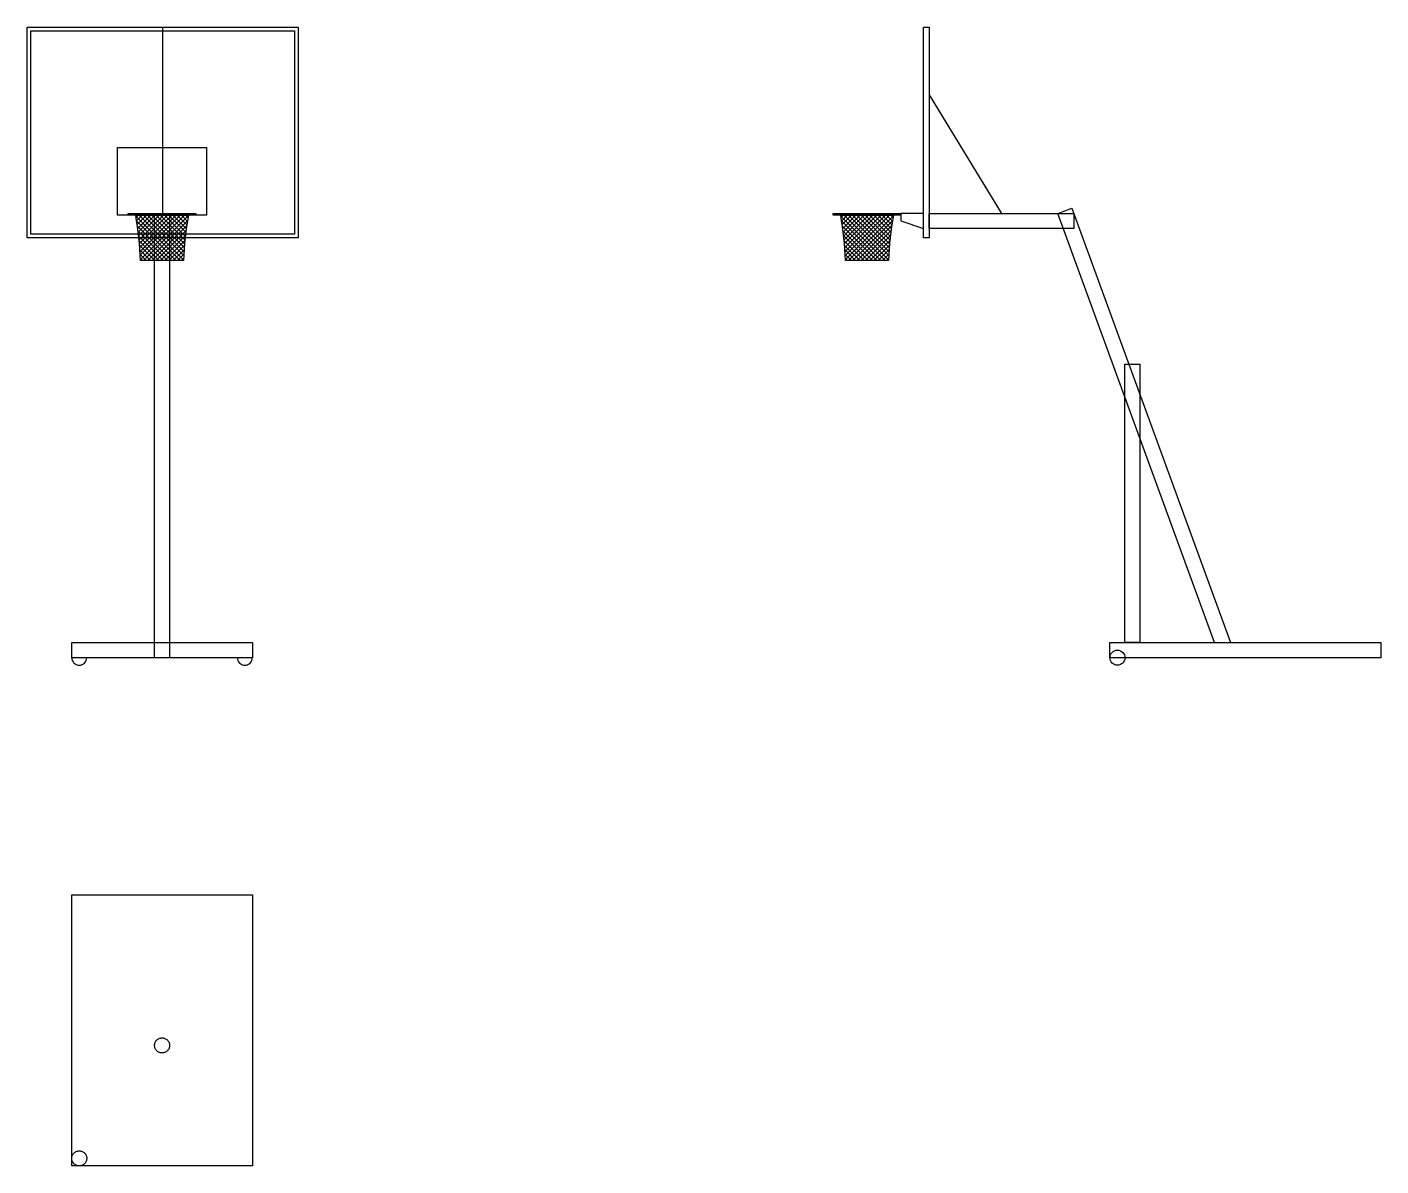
# Model space of a CAD drawing. Header units: inches. Extents: x -1369 to 1198, y -366 to 1398.
# Drawn here: x 547.41 to 556.4, y -99.38 to -91.82 of the extents above; entities that cross this region are included whole.
import ezdxf

# ---------------------------------------------------------------- set-up
doc = ezdxf.new("R2010")
doc.units = ezdxf.units.IN
doc.header["$MEASUREMENT"] = 0
doc.linetypes.add('HIDDEN', pattern=[0.375, 0.25, -0.125])

msp = doc.modelspace()

# ---------------------------------------------------------------- hatches: boundary and pattern name
h = msp.add_hatch()
h.set_pattern_fill('ANSI37', color=3, scale=0.00625)
h.set_pattern_definition([(45, (-111.47488, 419.228775), (-0.0140316502, 0.0140316502), []), (135, (-111.47488, 419.228775), (-0.0140316502, -0.0140316502), [])])
edge = h.paths.add_edge_path()
edge.add_arc((550.2775, -93.4156), 1.8268, 169.10724, 178.58193)
edge.add_line((548.4513, -93.3704), (548.166, -93.3704))
edge.add_arc((545.8434, -93.4692), 2.3247, 2.43444, 9.8764)
edge.add_line((548.1337, -93.0704), (548.4837, -93.0704))
h = msp.add_hatch()
h.set_pattern_fill('ANSI37', color=3, scale=0.00625)
h.set_pattern_definition([(45, (-106.792608, 419.228775), (-0.0140316502, 0.0140316502), []), (135, (-106.792608, 419.228775), (-0.0140316502, -0.0140316502), [])])
edge = h.paths.add_edge_path()
edge.add_arc((554.9598, -93.4156), 1.8268, 169.10724, 178.58193)
edge.add_line((553.1336, -93.3704), (552.8483, -93.3704))
edge.add_arc((550.5257, -93.4692), 2.3247, 2.43444, 9.8764)
edge.add_line((552.8159, -93.0704), (553.1659, -93.0704))

# ---------------------------------------------------------------- linework, layer by layer
msp.add_lwpolyline([(547.4122, -93.2204), (547.4122, -91.8204), (549.2122, -91.8204), (549.2122, -93.2204)], close=True)
at = {"color": 1}
for points in [[(547.4372, -93.1954), (547.4372, -91.8454), (549.1872, -91.8454), (549.1872, -93.1954)], [(553.3659, -91.8204), (553.4034, -91.8204), (553.4034, -93.2204), (553.3659, -93.2204)], [(548.0137, -92.6204), (548.6037, -92.6204), (548.6037, -93.0704), (548.0137, -93.0704)], [(548.0837, -93.0704), (548.0837, -93.0579), (548.5337, -93.0579), (548.5337, -93.0704)], [(548.2587, -93.0579), (548.3587, -93.0579), (548.3587, -96.0079), (548.2587, -96.0079)], [(552.7659, -93.0704), (552.7659, -93.0579), (553.2159, -93.0579), (553.2159, -93.0704)], [(553.4034, -93.1579), (553.4034, -93.0579), (554.3634, -93.0579), (554.3634, -93.1579)], [(554.7034, -94.0579), (554.8034, -94.0579), (554.8034, -95.9079), (554.7034, -95.9079)], [(547.7087, -95.9079), (548.9087, -95.9079), (548.9087, -96.0079), (547.7087, -96.0079)], [(554.6034, -95.9079), (556.4034, -95.9079), (556.4034, -96.0079), (554.6034, -96.0079)], [(547.7087, -97.5829), (548.9087, -97.5829), (548.9087, -99.3829), (547.7087, -99.3829)]]:
    msp.add_lwpolyline(points, close=True, dxfattribs=at)
for points in [[(548.3122, -91.8204), (548.3122, -93.0579)], [(553.4034, -92.271), (553.8834, -93.0579)]]:
    msp.add_lwpolyline(points)
for points in [[(553.3659, -93.0579), (553.2159, -93.0579), (553.2159, -93.1079), (553.3659, -93.1579)], [(555.2986, -95.9079), (554.257, -93.0579), (554.3509, -93.0236), (555.4051, -95.9079)]]:
    msp.add_lwpolyline(points, dxfattribs=at)
at = {"color": 3}
for points in [[(548.4837, -93.0704, 0.041365), (548.4513, -93.3704), (548.166, -93.3704, 0.032483), (548.1337, -93.0704), (548.4837, -93.0704)], [(553.1659, -93.0704, 0.041365), (553.1336, -93.3704), (552.8483, -93.3704, 0.032483), (552.8159, -93.0704), (553.1659, -93.0704)]]:
    msp.add_lwpolyline(points, format="xyb", dxfattribs=at)
msp.add_circle((554.6534, -96.0079), 0.05)
at = {"linetype": 'HIDDEN', "ltscale": 8}
msp.add_circle((548.3087, -98.5829), 0.05, dxfattribs=at)
at = {"color": 8, "linetype": 'HIDDEN', "ltscale": 8}
msp.add_circle((547.7587, -99.3329), 0.05, dxfattribs=at)
for centre in [(547.7587, -96.0079), (548.8587, -96.0079)]:
    msp.add_arc(centre, 0.05, 180, 0)

doc.saveas('drawing.dxf')
